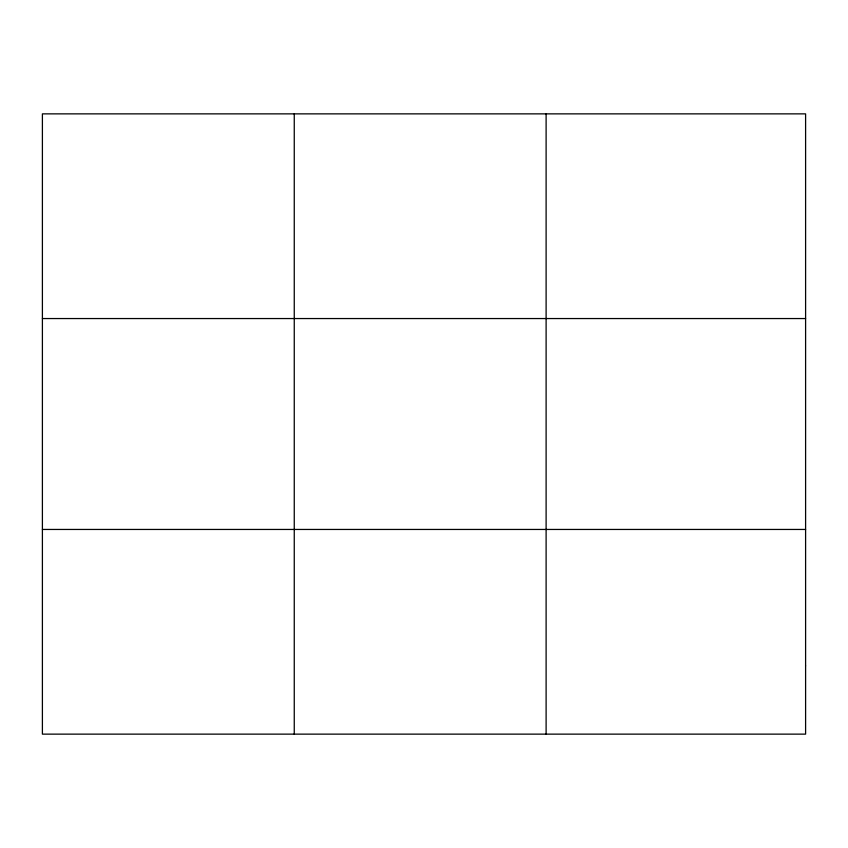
<?xml version="1.0" encoding="UTF-8"?>
<svg xmlns="http://www.w3.org/2000/svg" width="848" height="848" viewBox="0 0 848 848"><rect width="100%" height="100%" fill="white"/><g stroke="black" fill="none" stroke-linecap="round" stroke-linejoin="round"><path stroke-width="1.27" d="M294.256 113.865L294.256 734.135M546.112 113.865L546.112 734.135M42.4 318.551L805.6 318.551M42.4 529.449L805.6 529.449M805.6 665.903L805.6 734.135L42.4 734.135L42.4 113.865L805.6 113.865L805.6 665.903"/></g></svg>
